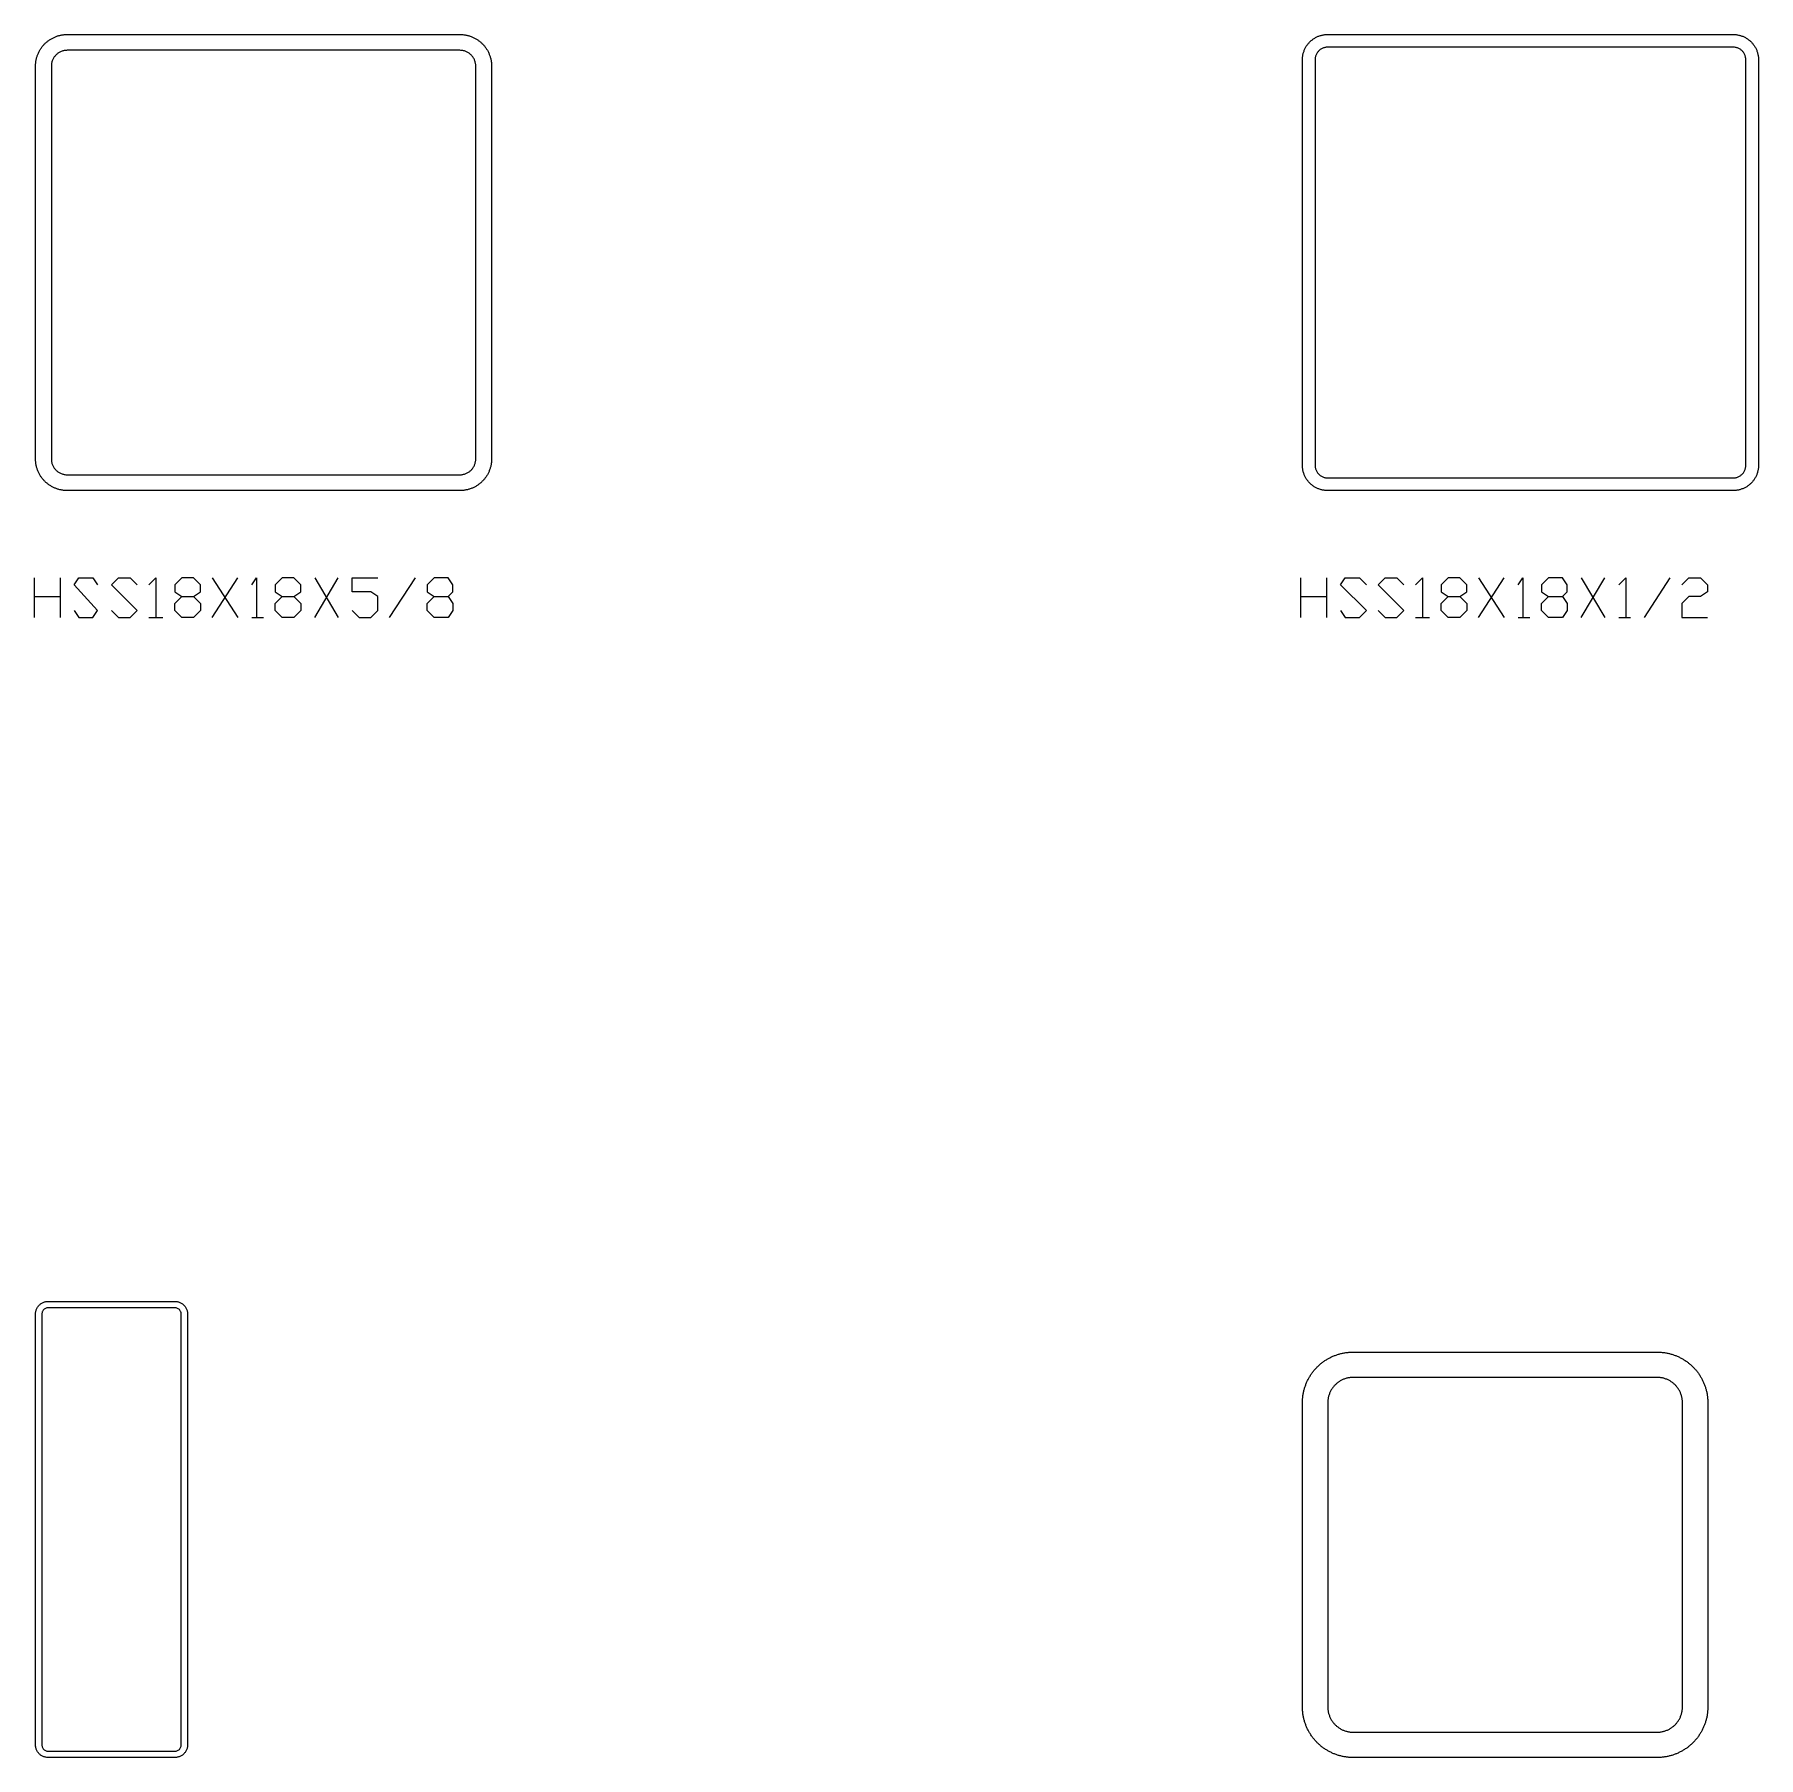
# Model space of a CAD drawing. Header units: inches. Extents: x 0 to 975, y -1305 to 34.
# Drawn here: x 650 to 718, y -300 to -232 of the extents above; entities that cross this region are included whole.
import ezdxf

# ---------------------------------------------------------------- set-up
doc = ezdxf.new("R2010")
doc.units = ezdxf.units.IN
doc.header["$MEASUREMENT"] = 0
doc.layers.add('AISC_STEEL', color=7, linetype='Continuous')

msp = doc.modelspace()

# ---------------------------------------------------------------- linework, layer by layer
at = {"color": 3, "lineweight": 0}
for p, q in [((649.959, -255.014), (649.959, -253.447)), ((650.973, -253.447), (650.973, -255.014)), ((656.968, -253.447), (657.982, -255.014)), ((656.968, -255.014), (657.982, -253.447)), ((661.025, -253.447), (661.947, -255.014)), ((661.025, -255.014), (661.947, -253.447)), ((663.976, -255.014), (664.99, -253.447)), ((699.94, -255.014), (699.94, -253.447)), ((700.955, -253.447), (700.955, -255.014)), ((706.949, -253.447), (707.963, -255.014)), ((706.949, -255.014), (707.963, -253.447)), ((711.006, -253.447), (711.929, -255.014)), ((711.006, -255.014), (711.929, -253.447)), ((713.496, -255.014), (714.511, -253.447)), ((649.959, -254.184), (650.973, -254.184)), ((699.94, -254.184), (700.955, -254.184)), ((654.478, -255.014), (655.031, -255.014)), ((658.535, -255.014), (658.996, -255.014)), ((704.459, -255.014), (705.012, -255.014)), ((708.517, -255.014), (708.978, -255.014)), ((712.482, -255.014), (712.943, -255.014))]:
    msp.add_line(p, q, dxfattribs=at)
for points in [[(651.527, -254.738), (651.711, -255.014), (652.264, -255.014), (652.449, -254.738), (651.527, -253.723), (651.711, -253.447), (652.264, -253.447), (652.449, -253.723)], [(653.002, -254.738), (653.279, -255.014), (653.74, -255.014), (654.017, -254.738), (653.002, -253.723), (653.279, -253.447), (653.74, -253.447), (654.017, -253.723)], [(654.478, -253.723), (654.754, -253.447), (654.754, -255.014)], [(656.23, -254.184), (656.506, -254.461), (656.506, -254.738), (656.23, -255.014), (655.769, -255.014), (655.492, -254.738), (655.492, -254.461), (655.769, -254.184), (656.23, -254.184), (656.506, -254), (656.506, -253.723), (656.23, -253.447), (655.769, -253.447), (655.492, -253.723), (655.492, -254), (655.769, -254.184)], [(658.535, -253.723), (658.72, -253.447), (658.72, -255.014)], [(660.195, -254.184), (660.472, -254.461), (660.472, -254.738), (660.195, -255.014), (659.734, -255.014), (659.457, -254.738), (659.457, -254.461), (659.734, -254.184), (660.195, -254.184), (660.472, -254), (660.472, -253.723), (660.195, -253.447), (659.734, -253.447), (659.457, -253.723), (659.457, -254), (659.734, -254.184)], [(662.501, -254.738), (662.777, -255.014), (663.238, -255.014), (663.515, -254.738), (663.515, -254.184), (663.238, -254), (662.501, -254), (662.501, -253.447), (663.515, -253.447)], [(666.281, -254.184), (666.466, -254.461), (666.466, -254.738), (666.281, -255.014), (665.728, -255.014), (665.451, -254.738), (665.451, -254.461), (665.728, -254.184), (666.281, -254.184), (666.466, -254), (666.466, -253.723), (666.281, -253.447), (665.728, -253.447), (665.451, -253.723), (665.451, -254), (665.728, -254.184)], [(701.508, -254.738), (701.693, -255.014), (702.246, -255.014), (702.523, -254.738), (701.508, -253.723), (701.693, -253.447), (702.246, -253.447), (702.523, -253.723)], [(702.984, -254.738), (703.26, -255.014), (703.721, -255.014), (703.998, -254.738), (702.984, -253.723), (703.26, -253.447), (703.721, -253.447), (703.998, -253.723)], [(704.459, -253.723), (704.736, -253.447), (704.736, -255.014)], [(706.211, -254.184), (706.488, -254.461), (706.488, -254.738), (706.211, -255.014), (705.75, -255.014), (705.473, -254.738), (705.473, -254.461), (705.75, -254.184), (706.211, -254.184), (706.488, -254), (706.488, -253.723), (706.211, -253.447), (705.75, -253.447), (705.473, -253.723), (705.473, -254), (705.75, -254.184)], [(708.517, -253.723), (708.701, -253.447), (708.701, -255.014)], [(710.269, -254.184), (710.453, -254.461), (710.453, -254.738), (710.269, -255.014), (709.715, -255.014), (709.439, -254.738), (709.439, -254.461), (709.715, -254.184), (710.269, -254.184), (710.453, -254), (710.453, -253.723), (710.269, -253.447), (709.715, -253.447), (709.439, -253.723), (709.439, -254), (709.715, -254.184)], [(712.482, -253.723), (712.759, -253.447), (712.759, -255.014)], [(714.972, -253.723), (715.248, -253.447), (715.71, -253.447), (715.986, -253.723), (715.986, -254), (715.71, -254.184), (715.248, -254.184), (714.972, -254.461), (714.972, -255.014), (715.986, -255.014)]]:
    msp.add_lwpolyline(points, dxfattribs=at)
at = {"layer": 'AISC_STEEL'}
for points in [[(666.75, -232), (666.78, -232), (666.809, -232.001), (666.839, -232.003), (666.869, -232.006), (666.898, -232.009), (666.928, -232.013), (666.957, -232.017), (666.987, -232.023), (667.016, -232.029), (667.045, -232.035), (667.074, -232.043), (667.102, -232.051), (667.131, -232.059), (667.159, -232.069), (667.187, -232.079), (667.215, -232.09), (667.242, -232.101), (667.269, -232.113), (667.296, -232.126), (667.323, -232.139), (667.349, -232.153), (667.375, -232.167), (667.401, -232.183), (667.426, -232.198), (667.451, -232.215), (667.475, -232.232), (667.499, -232.249), (667.523, -232.267), (667.546, -232.286), (667.569, -232.305), (667.591, -232.325), (667.613, -232.345), (667.634, -232.366), (667.655, -232.387), (667.675, -232.409), (667.695, -232.431), (667.714, -232.454), (667.733, -232.477), (667.751, -232.501), (667.768, -232.525), (667.785, -232.549), (667.802, -232.574), (667.817, -232.599), (667.833, -232.625), (667.847, -232.651), (667.861, -232.677), (667.874, -232.704), (667.887, -232.731), (667.899, -232.758), (667.91, -232.785), (667.921, -232.813), (667.931, -232.841), (667.941, -232.869), (667.949, -232.898), (667.957, -232.926), (667.965, -232.955), (667.971, -232.984), (667.977, -233.013), (667.983, -233.043), (667.987, -233.072), (667.991, -233.102), (667.994, -233.131), (667.997, -233.161), (667.999, -233.191), (668, -233.22), (668, -233.25), (668, -248.75), (668, -248.78), (667.999, -248.809), (667.997, -248.839), (667.994, -248.869), (667.991, -248.898), (667.987, -248.928), (667.983, -248.957), (667.977, -248.987), (667.971, -249.016), (667.965, -249.045), (667.957, -249.074), (667.949, -249.102), (667.941, -249.131), (667.931, -249.159), (667.921, -249.187), (667.91, -249.215), (667.899, -249.242), (667.887, -249.269), (667.874, -249.296), (667.861, -249.323), (667.847, -249.349), (667.833, -249.375), (667.817, -249.401), (667.802, -249.426), (667.785, -249.451), (667.768, -249.475), (667.751, -249.499), (667.733, -249.523), (667.714, -249.546), (667.695, -249.569), (667.675, -249.591), (667.655, -249.613), (667.634, -249.634), (667.613, -249.655), (667.591, -249.675), (667.569, -249.695), (667.546, -249.714), (667.523, -249.733), (667.499, -249.751), (667.475, -249.768), (667.451, -249.785), (667.426, -249.802), (667.401, -249.817), (667.375, -249.833), (667.349, -249.847), (667.323, -249.861), (667.296, -249.874), (667.269, -249.887), (667.242, -249.899), (667.215, -249.91), (667.187, -249.921), (667.159, -249.931), (667.131, -249.941), (667.102, -249.949), (667.074, -249.957), (667.045, -249.965), (667.016, -249.971), (666.987, -249.977), (666.957, -249.983), (666.928, -249.987), (666.898, -249.991), (666.869, -249.994), (666.839, -249.997), (666.809, -249.999), (666.78, -250), (666.75, -250), (651.25, -250), (651.22, -250), (651.191, -249.999), (651.161, -249.997), (651.131, -249.994), (651.102, -249.991), (651.072, -249.987), (651.043, -249.983), (651.013, -249.977), (650.984, -249.971), (650.955, -249.965), (650.926, -249.957), (650.898, -249.949), (650.869, -249.941), (650.841, -249.931), (650.813, -249.921), (650.785, -249.91), (650.758, -249.899), (650.731, -249.887), (650.704, -249.874), (650.677, -249.861), (650.651, -249.847), (650.625, -249.833), (650.599, -249.817), (650.574, -249.802), (650.549, -249.785), (650.525, -249.768), (650.501, -249.751), (650.477, -249.733), (650.454, -249.714), (650.431, -249.695), (650.409, -249.675), (650.387, -249.655), (650.366, -249.634), (650.345, -249.613), (650.325, -249.591), (650.305, -249.569), (650.286, -249.546), (650.267, -249.523), (650.249, -249.499), (650.232, -249.475), (650.215, -249.451), (650.198, -249.426), (650.183, -249.401), (650.167, -249.375), (650.153, -249.349), (650.139, -249.323), (650.126, -249.296), (650.113, -249.269), (650.101, -249.242), (650.09, -249.215), (650.079, -249.187), (650.069, -249.159), (650.059, -249.131), (650.051, -249.102), (650.043, -249.074), (650.035, -249.045), (650.029, -249.016), (650.023, -248.987), (650.017, -248.957), (650.013, -248.928), (650.009, -248.898), (650.006, -248.869), (650.003, -248.839), (650.001, -248.809), (650, -248.78), (650, -248.75), (650, -233.25), (650, -233.22), (650.001, -233.191), (650.003, -233.161), (650.006, -233.131), (650.009, -233.102), (650.013, -233.072), (650.017, -233.043), (650.023, -233.013), (650.029, -232.984), (650.035, -232.955), (650.043, -232.926), (650.051, -232.898), (650.059, -232.869), (650.069, -232.841), (650.079, -232.813), (650.09, -232.785), (650.101, -232.758), (650.113, -232.731), (650.126, -232.704), (650.139, -232.677), (650.153, -232.651), (650.167, -232.625), (650.183, -232.599), (650.198, -232.574), (650.215, -232.549), (650.232, -232.525), (650.249, -232.501), (650.267, -232.477), (650.286, -232.454), (650.305, -232.431), (650.325, -232.409), (650.345, -232.387), (650.366, -232.366), (650.387, -232.345), (650.409, -232.325), (650.431, -232.305), (650.454, -232.286), (650.477, -232.267), (650.501, -232.249), (650.525, -232.232), (650.549, -232.215), (650.574, -232.198), (650.599, -232.183), (650.625, -232.167), (650.651, -232.153), (650.677, -232.139), (650.704, -232.126), (650.731, -232.113), (650.758, -232.101), (650.785, -232.09), (650.813, -232.079), (650.841, -232.069), (650.869, -232.059), (650.898, -232.051), (650.926, -232.043), (650.955, -232.035), (650.984, -232.029), (651.013, -232.023), (651.043, -232.017), (651.072, -232.013), (651.102, -232.009), (651.131, -232.006), (651.161, -232.003), (651.191, -232.001), (651.22, -232), (651.25, -232)], [(717, -232), (717.03, -232), (717.059, -232.002), (717.089, -232.004), (717.118, -232.007), (717.148, -232.011), (717.177, -232.016), (717.206, -232.021), (717.235, -232.028), (717.264, -232.035), (717.292, -232.044), (717.32, -232.053), (717.348, -232.063), (717.376, -232.073), (717.403, -232.085), (717.43, -232.097), (717.457, -232.11), (717.483, -232.124), (717.509, -232.139), (717.534, -232.154), (717.559, -232.171), (717.583, -232.188), (717.607, -232.205), (717.63, -232.223), (717.653, -232.242), (717.675, -232.262), (717.697, -232.282), (717.718, -232.303), (717.738, -232.325), (717.758, -232.347), (717.777, -232.37), (717.795, -232.393), (717.812, -232.417), (717.829, -232.441), (717.846, -232.466), (717.861, -232.491), (717.876, -232.517), (717.89, -232.543), (717.903, -232.57), (717.915, -232.597), (717.927, -232.624), (717.937, -232.652), (717.947, -232.68), (717.956, -232.708), (717.965, -232.736), (717.972, -232.765), (717.979, -232.794), (717.984, -232.823), (717.989, -232.852), (717.993, -232.882), (717.996, -232.911), (717.998, -232.941), (718, -232.97), (718, -233), (718, -249), (718, -249.03), (717.998, -249.059), (717.996, -249.089), (717.993, -249.118), (717.989, -249.148), (717.984, -249.177), (717.979, -249.206), (717.972, -249.235), (717.965, -249.264), (717.956, -249.292), (717.947, -249.32), (717.937, -249.348), (717.927, -249.376), (717.915, -249.403), (717.903, -249.43), (717.89, -249.457), (717.876, -249.483), (717.861, -249.509), (717.846, -249.534), (717.829, -249.559), (717.812, -249.583), (717.795, -249.607), (717.777, -249.63), (717.758, -249.653), (717.738, -249.675), (717.718, -249.697), (717.697, -249.718), (717.675, -249.738), (717.653, -249.758), (717.63, -249.777), (717.607, -249.795), (717.583, -249.812), (717.559, -249.829), (717.534, -249.846), (717.509, -249.861), (717.483, -249.876), (717.457, -249.89), (717.43, -249.903), (717.403, -249.915), (717.376, -249.927), (717.348, -249.937), (717.32, -249.947), (717.292, -249.956), (717.264, -249.965), (717.235, -249.972), (717.206, -249.979), (717.177, -249.984), (717.148, -249.989), (717.118, -249.993), (717.089, -249.996), (717.059, -249.998), (717.03, -250), (717, -250), (701, -250), (700.97, -250), (700.941, -249.998), (700.911, -249.996), (700.882, -249.993), (700.852, -249.989), (700.823, -249.984), (700.794, -249.979), (700.765, -249.972), (700.736, -249.965), (700.708, -249.956), (700.68, -249.947), (700.652, -249.937), (700.624, -249.927), (700.597, -249.915), (700.57, -249.903), (700.543, -249.89), (700.517, -249.876), (700.491, -249.861), (700.466, -249.846), (700.441, -249.829), (700.417, -249.812), (700.393, -249.795), (700.37, -249.777), (700.347, -249.758), (700.325, -249.738), (700.303, -249.718), (700.282, -249.697), (700.262, -249.675), (700.242, -249.653), (700.223, -249.63), (700.205, -249.607), (700.188, -249.583), (700.171, -249.559), (700.154, -249.534), (700.139, -249.509), (700.124, -249.483), (700.11, -249.457), (700.097, -249.43), (700.085, -249.403), (700.073, -249.376), (700.063, -249.348), (700.053, -249.32), (700.044, -249.292), (700.035, -249.264), (700.028, -249.235), (700.021, -249.206), (700.016, -249.177), (700.011, -249.148), (700.007, -249.118), (700.004, -249.089), (700.002, -249.059), (700, -249.03), (700, -249), (700, -233), (700, -232.97), (700.002, -232.941), (700.004, -232.911), (700.007, -232.882), (700.011, -232.852), (700.016, -232.823), (700.021, -232.794), (700.028, -232.765), (700.035, -232.736), (700.044, -232.708), (700.053, -232.68), (700.063, -232.652), (700.073, -232.624), (700.085, -232.597), (700.097, -232.57), (700.11, -232.543), (700.124, -232.517), (700.139, -232.491), (700.154, -232.466), (700.171, -232.441), (700.188, -232.417), (700.205, -232.393), (700.223, -232.37), (700.242, -232.347), (700.262, -232.325), (700.282, -232.303), (700.303, -232.282), (700.325, -232.262), (700.347, -232.242), (700.37, -232.223), (700.393, -232.205), (700.417, -232.188), (700.441, -232.171), (700.466, -232.154), (700.491, -232.139), (700.517, -232.124), (700.543, -232.11), (700.57, -232.097), (700.597, -232.085), (700.624, -232.073), (700.652, -232.063), (700.68, -232.053), (700.708, -232.044), (700.736, -232.035), (700.765, -232.028), (700.794, -232.021), (700.823, -232.016), (700.852, -232.011), (700.882, -232.007), (700.911, -232.004), (700.941, -232.002), (700.97, -232), (701, -232)], [(651.25, -232.625), (651.22, -232.626), (651.191, -232.628), (651.161, -232.631), (651.132, -232.636), (651.103, -232.643), (651.074, -232.65), (651.046, -232.659), (651.018, -232.67), (650.99, -232.681), (650.964, -232.694), (650.938, -232.709), (650.912, -232.724), (650.887, -232.741), (650.864, -232.759), (650.841, -232.778), (650.819, -232.798), (650.798, -232.819), (650.778, -232.841), (650.759, -232.864), (650.741, -232.887), (650.724, -232.912), (650.709, -232.938), (650.694, -232.964), (650.681, -232.99), (650.67, -233.018), (650.659, -233.046), (650.65, -233.074), (650.643, -233.103), (650.636, -233.132), (650.631, -233.161), (650.628, -233.191), (650.626, -233.22), (650.625, -233.25), (650.625, -248.75), (650.626, -248.78), (650.628, -248.809), (650.631, -248.839), (650.636, -248.868), (650.643, -248.897), (650.65, -248.926), (650.659, -248.954), (650.67, -248.982), (650.681, -249.01), (650.694, -249.036), (650.709, -249.062), (650.724, -249.088), (650.741, -249.113), (650.759, -249.136), (650.778, -249.159), (650.798, -249.181), (650.819, -249.202), (650.841, -249.222), (650.864, -249.241), (650.887, -249.259), (650.912, -249.276), (650.938, -249.291), (650.964, -249.306), (650.99, -249.319), (651.018, -249.33), (651.046, -249.341), (651.074, -249.35), (651.103, -249.357), (651.132, -249.364), (651.161, -249.369), (651.191, -249.372), (651.22, -249.374), (651.25, -249.375), (666.75, -249.375), (666.78, -249.374), (666.809, -249.372), (666.839, -249.369), (666.868, -249.364), (666.897, -249.357), (666.926, -249.35), (666.954, -249.341), (666.982, -249.33), (667.01, -249.319), (667.036, -249.306), (667.062, -249.291), (667.088, -249.276), (667.113, -249.259), (667.136, -249.241), (667.159, -249.222), (667.181, -249.202), (667.202, -249.181), (667.222, -249.159), (667.241, -249.136), (667.259, -249.113), (667.276, -249.088), (667.291, -249.062), (667.306, -249.036), (667.319, -249.01), (667.33, -248.982), (667.341, -248.954), (667.35, -248.926), (667.357, -248.897), (667.364, -248.868), (667.369, -248.839), (667.372, -248.809), (667.374, -248.78), (667.375, -248.75), (667.375, -233.25), (667.374, -233.22), (667.372, -233.191), (667.369, -233.161), (667.364, -233.132), (667.357, -233.103), (667.35, -233.074), (667.341, -233.046), (667.33, -233.018), (667.319, -232.99), (667.306, -232.964), (667.291, -232.938), (667.276, -232.912), (667.259, -232.887), (667.241, -232.864), (667.222, -232.841), (667.202, -232.819), (667.181, -232.798), (667.159, -232.778), (667.136, -232.759), (667.113, -232.741), (667.088, -232.724), (667.062, -232.709), (667.036, -232.694), (667.01, -232.681), (666.982, -232.67), (666.954, -232.659), (666.926, -232.65), (666.897, -232.643), (666.868, -232.636), (666.839, -232.631), (666.809, -232.628), (666.78, -232.626), (666.75, -232.625)], [(701, -232.5), (700.971, -232.501), (700.942, -232.503), (700.913, -232.508), (700.885, -232.513), (700.857, -232.521), (700.829, -232.53), (700.802, -232.541), (700.776, -232.553), (700.75, -232.567), (700.725, -232.582), (700.701, -232.599), (700.679, -232.617), (700.657, -232.636), (700.636, -232.657), (700.617, -232.679), (700.599, -232.701), (700.582, -232.725), (700.567, -232.75), (700.553, -232.776), (700.541, -232.802), (700.53, -232.829), (700.521, -232.857), (700.513, -232.885), (700.508, -232.913), (700.503, -232.942), (700.501, -232.971), (700.5, -233), (700.5, -249), (700.501, -249.029), (700.503, -249.058), (700.508, -249.087), (700.513, -249.115), (700.521, -249.143), (700.53, -249.171), (700.541, -249.198), (700.553, -249.224), (700.567, -249.25), (700.582, -249.275), (700.599, -249.299), (700.617, -249.321), (700.636, -249.343), (700.657, -249.364), (700.679, -249.383), (700.701, -249.401), (700.725, -249.418), (700.75, -249.433), (700.776, -249.447), (700.802, -249.459), (700.829, -249.47), (700.857, -249.479), (700.885, -249.487), (700.913, -249.492), (700.942, -249.497), (700.971, -249.499), (701, -249.5), (717, -249.5), (717.029, -249.499), (717.058, -249.497), (717.087, -249.492), (717.115, -249.487), (717.143, -249.479), (717.171, -249.47), (717.198, -249.459), (717.224, -249.447), (717.25, -249.433), (717.275, -249.418), (717.299, -249.401), (717.321, -249.383), (717.343, -249.364), (717.364, -249.343), (717.383, -249.321), (717.401, -249.299), (717.418, -249.275), (717.433, -249.25), (717.447, -249.224), (717.459, -249.198), (717.47, -249.171), (717.479, -249.143), (717.487, -249.115), (717.492, -249.087), (717.497, -249.058), (717.499, -249.029), (717.5, -249), (717.5, -233), (717.499, -232.971), (717.497, -232.942), (717.492, -232.913), (717.487, -232.885), (717.479, -232.857), (717.47, -232.829), (717.459, -232.802), (717.447, -232.776), (717.433, -232.75), (717.418, -232.725), (717.401, -232.701), (717.383, -232.679), (717.364, -232.657), (717.343, -232.636), (717.321, -232.617), (717.299, -232.599), (717.275, -232.582), (717.25, -232.567), (717.224, -232.553), (717.198, -232.541), (717.171, -232.53), (717.143, -232.521), (717.115, -232.513), (717.087, -232.508), (717.058, -232.503), (717.029, -232.501), (717, -232.5)], [(655.5, -282), (655.529, -282.001), (655.558, -282.003), (655.587, -282.008), (655.615, -282.013), (655.643, -282.021), (655.671, -282.03), (655.698, -282.041), (655.724, -282.053), (655.75, -282.067), (655.775, -282.082), (655.799, -282.099), (655.821, -282.117), (655.843, -282.136), (655.864, -282.157), (655.883, -282.179), (655.901, -282.201), (655.918, -282.225), (655.933, -282.25), (655.947, -282.276), (655.959, -282.302), (655.97, -282.329), (655.979, -282.357), (655.987, -282.385), (655.992, -282.413), (655.997, -282.442), (655.999, -282.471), (656, -282.5), (656, -299.5), (655.999, -299.529), (655.997, -299.558), (655.992, -299.587), (655.987, -299.615), (655.979, -299.643), (655.97, -299.671), (655.959, -299.698), (655.947, -299.724), (655.933, -299.75), (655.918, -299.775), (655.901, -299.799), (655.883, -299.821), (655.864, -299.843), (655.843, -299.864), (655.821, -299.883), (655.799, -299.901), (655.775, -299.918), (655.75, -299.933), (655.724, -299.947), (655.698, -299.959), (655.671, -299.97), (655.643, -299.979), (655.615, -299.987), (655.587, -299.992), (655.558, -299.997), (655.529, -299.999), (655.5, -300), (650.5, -300), (650.471, -299.999), (650.442, -299.997), (650.413, -299.992), (650.385, -299.987), (650.357, -299.979), (650.329, -299.97), (650.302, -299.959), (650.276, -299.947), (650.25, -299.933), (650.225, -299.918), (650.201, -299.901), (650.179, -299.883), (650.157, -299.864), (650.136, -299.843), (650.117, -299.821), (650.099, -299.799), (650.082, -299.775), (650.067, -299.75), (650.053, -299.724), (650.041, -299.698), (650.03, -299.671), (650.021, -299.643), (650.013, -299.615), (650.008, -299.587), (650.003, -299.558), (650.001, -299.529), (650, -299.5), (650, -282.5), (650.001, -282.471), (650.003, -282.442), (650.008, -282.413), (650.013, -282.385), (650.021, -282.357), (650.03, -282.329), (650.041, -282.302), (650.053, -282.276), (650.067, -282.25), (650.082, -282.225), (650.099, -282.201), (650.117, -282.179), (650.136, -282.157), (650.157, -282.136), (650.179, -282.117), (650.201, -282.099), (650.225, -282.082), (650.25, -282.067), (650.276, -282.053), (650.302, -282.041), (650.329, -282.03), (650.357, -282.021), (650.385, -282.013), (650.413, -282.008), (650.442, -282.003), (650.471, -282.001), (650.5, -282)], [(650.5, -282.25), (650.472, -282.252), (650.444, -282.256), (650.417, -282.264), (650.392, -282.275), (650.367, -282.288), (650.344, -282.305), (650.323, -282.323), (650.305, -282.344), (650.288, -282.367), (650.275, -282.392), (650.264, -282.417), (650.256, -282.444), (650.252, -282.472), (650.25, -282.5), (650.25, -299.5), (650.252, -299.528), (650.256, -299.556), (650.264, -299.583), (650.275, -299.608), (650.288, -299.633), (650.305, -299.656), (650.323, -299.677), (650.344, -299.695), (650.367, -299.712), (650.392, -299.725), (650.417, -299.736), (650.444, -299.744), (650.472, -299.748), (650.5, -299.75), (655.5, -299.75), (655.528, -299.748), (655.556, -299.744), (655.583, -299.736), (655.608, -299.725), (655.633, -299.712), (655.656, -299.695), (655.677, -299.677), (655.695, -299.656), (655.712, -299.633), (655.725, -299.608), (655.736, -299.583), (655.744, -299.556), (655.748, -299.528), (655.75, -299.5), (655.75, -282.5), (655.748, -282.472), (655.744, -282.444), (655.736, -282.417), (655.725, -282.392), (655.712, -282.367), (655.695, -282.344), (655.677, -282.323), (655.656, -282.305), (655.633, -282.288), (655.608, -282.275), (655.583, -282.264), (655.556, -282.256), (655.528, -282.252), (655.5, -282.25)], [(714, -284), (714.033, -284), (714.065, -284.001), (714.098, -284.002), (714.131, -284.004), (714.163, -284.007), (714.196, -284.01), (714.229, -284.013), (714.261, -284.017), (714.293, -284.022), (714.326, -284.027), (714.358, -284.032), (714.39, -284.038), (714.422, -284.045), (714.454, -284.052), (714.486, -284.06), (714.518, -284.068), (714.549, -284.077), (714.581, -284.086), (714.612, -284.096), (714.643, -284.106), (714.674, -284.117), (714.705, -284.128), (714.735, -284.14), (714.765, -284.152), (714.795, -284.165), (714.825, -284.178), (714.855, -284.192), (714.885, -284.206), (714.914, -284.221), (714.943, -284.236), (714.972, -284.252), (715, -284.268), (715.028, -284.285), (715.056, -284.302), (715.084, -284.319), (715.111, -284.337), (715.138, -284.355), (715.165, -284.374), (715.191, -284.394), (715.218, -284.413), (715.243, -284.433), (715.269, -284.454), (715.294, -284.475), (715.319, -284.496), (715.343, -284.518), (715.367, -284.54), (715.391, -284.563), (715.414, -284.586), (715.437, -284.609), (715.46, -284.633), (715.482, -284.657), (715.504, -284.681), (715.525, -284.706), (715.546, -284.731), (715.567, -284.757), (715.587, -284.782), (715.606, -284.809), (715.626, -284.835), (715.645, -284.862), (715.663, -284.889), (715.681, -284.916), (715.698, -284.944), (715.715, -284.972), (715.732, -285), (715.748, -285.028), (715.764, -285.057), (715.779, -285.086), (715.794, -285.115), (715.808, -285.145), (715.822, -285.175), (715.835, -285.205), (715.848, -285.235), (715.86, -285.265), (715.872, -285.295), (715.883, -285.326), (715.894, -285.357), (715.904, -285.388), (715.914, -285.419), (715.923, -285.451), (715.932, -285.482), (715.94, -285.514), (715.948, -285.546), (715.955, -285.578), (715.962, -285.61), (715.968, -285.642), (715.973, -285.674), (715.978, -285.707), (715.983, -285.739), (715.987, -285.771), (715.99, -285.804), (715.993, -285.837), (715.996, -285.869), (715.998, -285.902), (715.999, -285.935), (716, -285.967), (716, -286), (716, -298), (716, -298.033), (715.999, -298.065), (715.998, -298.098), (715.996, -298.131), (715.993, -298.163), (715.99, -298.196), (715.987, -298.229), (715.983, -298.261), (715.978, -298.293), (715.973, -298.326), (715.968, -298.358), (715.962, -298.39), (715.955, -298.422), (715.948, -298.454), (715.94, -298.486), (715.932, -298.518), (715.923, -298.549), (715.914, -298.581), (715.904, -298.612), (715.894, -298.643), (715.883, -298.674), (715.872, -298.705), (715.86, -298.735), (715.848, -298.765), (715.835, -298.795), (715.822, -298.825), (715.808, -298.855), (715.794, -298.885), (715.779, -298.914), (715.764, -298.943), (715.748, -298.972), (715.732, -299), (715.715, -299.028), (715.698, -299.056), (715.681, -299.084), (715.663, -299.111), (715.645, -299.138), (715.626, -299.165), (715.606, -299.191), (715.587, -299.218), (715.567, -299.243), (715.546, -299.269), (715.525, -299.294), (715.504, -299.319), (715.482, -299.343), (715.46, -299.367), (715.437, -299.391), (715.414, -299.414), (715.391, -299.437), (715.367, -299.46), (715.343, -299.482), (715.319, -299.504), (715.294, -299.525), (715.269, -299.546), (715.243, -299.567), (715.218, -299.587), (715.191, -299.606), (715.165, -299.626), (715.138, -299.645), (715.111, -299.663), (715.084, -299.681), (715.056, -299.698), (715.028, -299.715), (715, -299.732), (714.972, -299.748), (714.943, -299.764), (714.914, -299.779), (714.885, -299.794), (714.855, -299.808), (714.825, -299.822), (714.795, -299.835), (714.765, -299.848), (714.735, -299.86), (714.705, -299.872), (714.674, -299.883), (714.643, -299.894), (714.612, -299.904), (714.581, -299.914), (714.549, -299.923), (714.518, -299.932), (714.486, -299.94), (714.454, -299.948), (714.422, -299.955), (714.39, -299.962), (714.358, -299.968), (714.326, -299.973), (714.293, -299.978), (714.261, -299.983), (714.229, -299.987), (714.196, -299.99), (714.163, -299.993), (714.131, -299.996), (714.098, -299.998), (714.065, -299.999), (714.033, -300), (714, -300), (702, -300), (701.967, -300), (701.935, -299.999), (701.902, -299.998), (701.869, -299.996), (701.837, -299.993), (701.804, -299.99), (701.771, -299.987), (701.739, -299.983), (701.707, -299.978), (701.674, -299.973), (701.642, -299.968), (701.61, -299.962), (701.578, -299.955), (701.546, -299.948), (701.514, -299.94), (701.482, -299.932), (701.451, -299.923), (701.419, -299.914), (701.388, -299.904), (701.357, -299.894), (701.326, -299.883), (701.295, -299.872), (701.265, -299.86), (701.235, -299.848), (701.205, -299.835), (701.175, -299.822), (701.145, -299.808), (701.115, -299.794), (701.086, -299.779), (701.057, -299.764), (701.028, -299.748), (701, -299.732), (700.972, -299.715), (700.944, -299.698), (700.916, -299.681), (700.889, -299.663), (700.862, -299.645), (700.835, -299.626), (700.809, -299.606), (700.782, -299.587), (700.757, -299.567), (700.731, -299.546), (700.706, -299.525), (700.681, -299.504), (700.657, -299.482), (700.633, -299.46), (700.609, -299.437), (700.586, -299.414), (700.563, -299.391), (700.54, -299.367), (700.518, -299.343), (700.496, -299.319), (700.475, -299.294), (700.454, -299.269), (700.433, -299.243), (700.413, -299.218), (700.394, -299.191), (700.374, -299.165), (700.355, -299.138), (700.337, -299.111), (700.319, -299.084), (700.302, -299.056), (700.285, -299.028), (700.268, -299), (700.252, -298.972), (700.236, -298.943), (700.221, -298.914), (700.206, -298.885), (700.192, -298.855), (700.178, -298.825), (700.165, -298.795), (700.152, -298.765), (700.14, -298.735), (700.128, -298.705), (700.117, -298.674), (700.106, -298.643), (700.096, -298.612), (700.086, -298.581), (700.077, -298.549), (700.068, -298.518), (700.06, -298.486), (700.052, -298.454), (700.045, -298.422), (700.038, -298.39), (700.032, -298.358), (700.027, -298.326), (700.022, -298.293), (700.017, -298.261), (700.013, -298.229), (700.01, -298.196), (700.007, -298.163), (700.004, -298.131), (700.002, -298.098), (700.001, -298.065), (700, -298.033), (700, -298), (700, -286), (700, -285.967), (700.001, -285.935), (700.002, -285.902), (700.004, -285.869), (700.007, -285.837), (700.01, -285.804), (700.013, -285.771), (700.017, -285.739), (700.022, -285.707), (700.027, -285.674), (700.032, -285.642), (700.038, -285.61), (700.045, -285.578), (700.052, -285.546), (700.06, -285.514), (700.068, -285.482), (700.077, -285.451), (700.086, -285.419), (700.096, -285.388), (700.106, -285.357), (700.117, -285.326), (700.128, -285.295), (700.14, -285.265), (700.152, -285.235), (700.165, -285.205), (700.178, -285.175), (700.192, -285.145), (700.206, -285.115), (700.221, -285.086), (700.236, -285.057), (700.252, -285.028), (700.268, -285), (700.285, -284.972), (700.302, -284.944), (700.319, -284.916), (700.337, -284.889), (700.355, -284.862), (700.374, -284.835), (700.394, -284.809), (700.413, -284.782), (700.433, -284.757), (700.454, -284.731), (700.475, -284.706), (700.496, -284.681), (700.518, -284.657), (700.54, -284.633), (700.563, -284.609), (700.586, -284.586), (700.609, -284.563), (700.633, -284.54), (700.657, -284.518), (700.681, -284.496), (700.706, -284.475), (700.731, -284.454), (700.757, -284.433), (700.782, -284.413), (700.809, -284.394), (700.835, -284.374), (700.862, -284.355), (700.889, -284.337), (700.916, -284.319), (700.944, -284.302), (700.972, -284.285), (701, -284.268), (701.028, -284.252), (701.057, -284.236), (701.086, -284.221), (701.115, -284.206), (701.145, -284.192), (701.175, -284.178), (701.205, -284.165), (701.235, -284.152), (701.265, -284.14), (701.295, -284.128), (701.326, -284.117), (701.357, -284.106), (701.388, -284.096), (701.419, -284.086), (701.451, -284.077), (701.482, -284.068), (701.514, -284.06), (701.546, -284.052), (701.578, -284.045), (701.61, -284.038), (701.642, -284.032), (701.674, -284.027), (701.707, -284.022), (701.739, -284.017), (701.771, -284.013), (701.804, -284.01), (701.837, -284.007), (701.869, -284.004), (701.902, -284.002), (701.935, -284.001), (701.967, -284), (702, -284)], [(702, -285), (701.97, -285), (701.941, -285.002), (701.911, -285.004), (701.882, -285.007), (701.852, -285.011), (701.823, -285.016), (701.794, -285.021), (701.765, -285.028), (701.736, -285.035), (701.708, -285.044), (701.68, -285.053), (701.652, -285.063), (701.624, -285.073), (701.597, -285.085), (701.57, -285.097), (701.543, -285.11), (701.517, -285.124), (701.491, -285.139), (701.466, -285.154), (701.441, -285.171), (701.417, -285.188), (701.393, -285.205), (701.37, -285.223), (701.347, -285.242), (701.325, -285.262), (701.303, -285.282), (701.282, -285.303), (701.262, -285.325), (701.242, -285.347), (701.223, -285.37), (701.205, -285.393), (701.188, -285.417), (701.171, -285.441), (701.154, -285.466), (701.139, -285.491), (701.124, -285.517), (701.11, -285.543), (701.097, -285.57), (701.085, -285.597), (701.073, -285.624), (701.063, -285.652), (701.053, -285.68), (701.044, -285.708), (701.035, -285.736), (701.028, -285.765), (701.021, -285.794), (701.016, -285.823), (701.011, -285.852), (701.007, -285.882), (701.004, -285.911), (701.002, -285.941), (701, -285.97), (701, -286), (701, -298), (701, -298.03), (701.002, -298.059), (701.004, -298.089), (701.007, -298.118), (701.011, -298.148), (701.016, -298.177), (701.021, -298.206), (701.028, -298.235), (701.035, -298.264), (701.044, -298.292), (701.053, -298.32), (701.063, -298.348), (701.073, -298.376), (701.085, -298.403), (701.097, -298.43), (701.11, -298.457), (701.124, -298.483), (701.139, -298.509), (701.154, -298.534), (701.171, -298.559), (701.188, -298.583), (701.205, -298.607), (701.223, -298.63), (701.242, -298.653), (701.262, -298.675), (701.282, -298.697), (701.303, -298.718), (701.325, -298.738), (701.347, -298.758), (701.37, -298.777), (701.393, -298.795), (701.417, -298.812), (701.441, -298.829), (701.466, -298.846), (701.491, -298.861), (701.517, -298.876), (701.543, -298.89), (701.57, -298.903), (701.597, -298.915), (701.624, -298.927), (701.652, -298.937), (701.68, -298.947), (701.708, -298.956), (701.736, -298.965), (701.765, -298.972), (701.794, -298.979), (701.823, -298.984), (701.852, -298.989), (701.882, -298.993), (701.911, -298.996), (701.941, -298.998), (701.97, -299), (702, -299), (714, -299), (714.03, -299), (714.059, -298.998), (714.089, -298.996), (714.118, -298.993), (714.148, -298.989), (714.177, -298.984), (714.206, -298.979), (714.235, -298.972), (714.264, -298.965), (714.292, -298.956), (714.32, -298.947), (714.348, -298.937), (714.376, -298.927), (714.403, -298.915), (714.43, -298.903), (714.457, -298.89), (714.483, -298.876), (714.509, -298.861), (714.534, -298.846), (714.559, -298.829), (714.583, -298.812), (714.607, -298.795), (714.63, -298.777), (714.653, -298.758), (714.675, -298.738), (714.697, -298.718), (714.718, -298.697), (714.738, -298.675), (714.758, -298.653), (714.777, -298.63), (714.795, -298.607), (714.812, -298.583), (714.829, -298.559), (714.846, -298.534), (714.861, -298.509), (714.876, -298.483), (714.89, -298.457), (714.903, -298.43), (714.915, -298.403), (714.927, -298.376), (714.937, -298.348), (714.947, -298.32), (714.956, -298.292), (714.965, -298.264), (714.972, -298.235), (714.979, -298.206), (714.984, -298.177), (714.989, -298.148), (714.993, -298.118), (714.996, -298.089), (714.998, -298.059), (715, -298.03), (715, -298), (715, -286), (715, -285.97), (714.998, -285.941), (714.996, -285.911), (714.993, -285.882), (714.989, -285.852), (714.984, -285.823), (714.979, -285.794), (714.972, -285.765), (714.965, -285.736), (714.956, -285.708), (714.947, -285.68), (714.937, -285.652), (714.927, -285.624), (714.915, -285.597), (714.903, -285.57), (714.89, -285.543), (714.876, -285.517), (714.861, -285.491), (714.846, -285.466), (714.829, -285.441), (714.812, -285.417), (714.795, -285.393), (714.777, -285.37), (714.758, -285.347), (714.738, -285.325), (714.718, -285.303), (714.697, -285.282), (714.675, -285.262), (714.653, -285.242), (714.63, -285.223), (714.607, -285.205), (714.583, -285.188), (714.559, -285.171), (714.534, -285.154), (714.509, -285.139), (714.483, -285.124), (714.457, -285.11), (714.43, -285.097), (714.403, -285.085), (714.376, -285.073), (714.348, -285.063), (714.32, -285.053), (714.292, -285.044), (714.264, -285.035), (714.235, -285.028), (714.206, -285.021), (714.177, -285.016), (714.148, -285.011), (714.118, -285.007), (714.089, -285.004), (714.059, -285.002), (714.03, -285), (714, -285)]]:
    msp.add_lwpolyline(points, close=True, dxfattribs=at)

doc.saveas('drawing.dxf')
